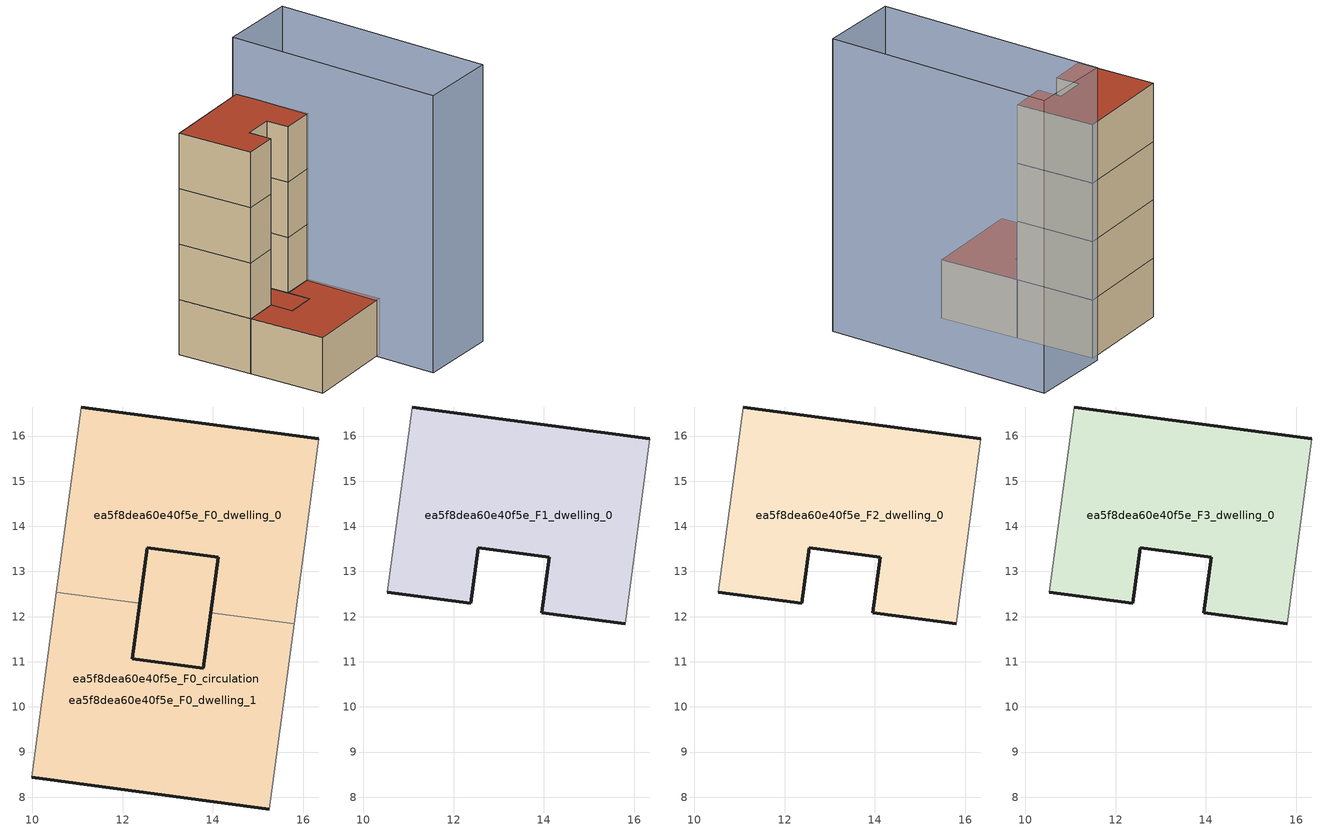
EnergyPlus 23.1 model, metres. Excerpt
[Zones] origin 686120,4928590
ea5f8dea60e40f5e_F0_dwelling_0
 floor ground (EU_floor_Construction): 14.12,13.32 13.95,12.09 13.79,10.85 12.21,11.07 12.37,12.3 12.54,13.53 z0; 16.34,15.94 15.8,11.84 13.95,12.09 14.12,13.32 12.54,13.53 12.37,12.3 10.53,12.54 11.08,16.64 z0
 wall outside (EU_wall_Construction): 16.34,15.94 11.08,16.64 / 12.37,12.3 12.54,13.53 14.12,13.32 13.95,12.09 z0:3
 wall adiabatic (EU_wall_Construction): 11.08,16.64 10.53,12.54 / 15.8,11.84 16.34,15.94 z0:3
 wall to ea5f8dea60e40f5e_F0_dwelling_1 (EU_wall_Construction): 10.53,12.54 12.37,12.3 / 13.95,12.09 15.8,11.84 z0:3
 roof outside (EU_floor_Construction): 13.79,10.85 13.95,12.09 14.12,13.32 12.54,13.53 12.37,12.3 12.21,11.07 z3
ea5f8dea60e40f5e_F0_dwelling_1
 floor ground (EU_floor_Construction): 15.8,11.84 15.25,7.74 9.98,8.44 10.53,12.54 12.37,12.3 12.21,11.07 13.79,10.85 13.95,12.09 z0; 14.12,13.32 13.95,12.09 13.79,10.85 12.21,11.07 12.37,12.3 12.54,13.53 z0
 wall outside (EU_wall_Construction): 13.95,12.09 13.79,10.85 12.21,11.07 12.37,12.3 / 9.98,8.44 15.25,7.74 z0:3
 wall adiabatic (EU_wall_Construction): 15.25,7.74 15.8,11.84 / 10.53,12.54 9.98,8.44 z0:3
 roof outside (EU_roof_Construction): 13.79,10.85 13.95,12.09 14.12,13.32 12.54,13.53 12.37,12.3 12.21,11.07 z3; 15.25,7.74 15.8,11.84 13.95,12.09 13.79,10.85 12.21,11.07 12.37,12.3 10.53,12.54 9.98,8.44 z3
ea5f8dea60e40f5e_F0_circulation
 floor ground (EU_floor_Construction): 14.12,13.32 13.95,12.09 13.79,10.85 12.21,11.07 12.37,12.3 12.54,13.53 z0; 16.34,15.94 15.8,11.84 13.95,12.09 14.12,13.32 12.54,13.53 12.37,12.3 10.53,12.54 11.08,16.64 z0; 15.8,11.84 15.25,7.74 9.98,8.44 10.53,12.54 12.37,12.3 12.21,11.07 13.79,10.85 13.95,12.09 z0
 wall outside (EU_wall_Construction): 12.21,11.07 13.79,10.85 14.12,13.32 12.54,13.53 12.21,11.07 z0:3
 roof outside (EU_roof_Construction): 15.8,11.84 16.34,15.94 11.08,16.64 10.53,12.54 12.37,12.3 12.54,13.53 14.12,13.32 13.95,12.09 z3; 13.79,10.85 13.95,12.09 14.12,13.32 12.54,13.53 12.37,12.3 12.21,11.07 z3; 15.25,7.74 15.8,11.84 13.95,12.09 13.79,10.85 12.21,11.07 12.37,12.3 10.53,12.54 9.98,8.44 z3
ea5f8dea60e40f5e_F1_dwelling_0
 floor to ea5f8dea60e40f5e_F0_dwelling_0 (EU_floor_Construction): 16.34,15.94 15.8,11.84 13.95,12.09 14.12,13.32 12.54,13.53 12.37,12.3 10.53,12.54 11.08,16.64 z3
 wall outside (EU_wall_Construction): 16.34,15.94 11.08,16.64 / 10.53,12.54 12.37,12.3 12.54,13.53 14.12,13.32 13.95,12.09 15.8,11.84 z3:6
 wall adiabatic (EU_wall_Construction): 11.08,16.64 10.53,12.54 / 15.8,11.84 16.34,15.94 z3:6
ea5f8dea60e40f5e_F2_dwelling_0
 floor to ea5f8dea60e40f5e_F1_dwelling_0 (EU_floor_Construction): 16.34,15.94 15.8,11.84 13.95,12.09 14.12,13.32 12.54,13.53 12.37,12.3 10.53,12.54 11.08,16.64 z6
 wall outside (EU_wall_Construction): 16.34,15.94 11.08,16.64 / 10.53,12.54 12.37,12.3 12.54,13.53 14.12,13.32 13.95,12.09 15.8,11.84 z6:9
 wall adiabatic (EU_wall_Construction): 11.08,16.64 10.53,12.54 / 15.8,11.84 16.34,15.94 z6:9
ea5f8dea60e40f5e_F3_dwelling_0
 floor to ea5f8dea60e40f5e_F2_dwelling_0 (EU_floor_Construction): 16.34,15.94 15.8,11.84 13.95,12.09 14.12,13.32 12.54,13.53 12.37,12.3 10.53,12.54 11.08,16.64 z9
 wall outside (EU_wall_Construction): 16.34,15.94 11.08,16.64 / 10.53,12.54 12.37,12.3 12.54,13.53 14.12,13.32 13.95,12.09 15.8,11.84 z9:12
 wall adiabatic (EU_wall_Construction): 11.08,16.64 10.53,12.54 / 15.8,11.84 16.34,15.94 z9:12
 roof outside (EU_roof_Construction): 15.8,11.84 16.34,15.94 11.08,16.64 10.53,12.54 12.37,12.3 12.54,13.53 14.12,13.32 13.95,12.09 z12
shading: 20.68,15.43 18.6,3.72 / 18.6,3.72 14.34,4.47 / 14.34,4.47 16.42,16.18 / 16.42,16.18 20.68,15.43 z0:15
[Building]
EU S2 Campaign: North Axis=0; Terrain=City; Solar Distribution=FullExterior
[Site:Location]
Bologna: Latitude=44.5; Longitude=11.25; Time Zone=1; Elevation=37
[SizingPeriod:WeatherFileDays]
AnnualSizingPeriod: Begin Month=1; Begin Day of Month=1; End Month=12; End Day of Month=31; Day of Week for Start Day=Monday; Use Weather File Daylight Saving Period=No; Use Weather File Rain and Snow Indicators=No
[MATERIAL]
EU_InternalMass_Material: Roughness=MediumRough; Thickness=0.1; Conductivity=1; Density=1800; Specific Heat=900; Thermal Absorptance=0.9; Solar Absorptance=0.7; Visible Absorptance=0.7
[MATERIAL:NOMASS] Roughness=MediumRough; Thermal Absorptance=0.9; Solar Absorptance=0.7; Visible Absorptance=0.7
Name | Thermal Resistance
EU_wall_NoMass | 0.937881
EU_roof_NoMass | 0.548572
EU_floor_NoMass | 0.71348
[CONSTRUCTION]
EU_wall_Construction: EU_wall_NoMass
EU_roof_Construction: EU_roof_NoMass
EU_floor_Construction: EU_floor_NoMass
EU_InternalMass_Construction: EU_InternalMass_Material
[ZONE] Type=1; Multiplier=1; Ceiling Height=autocalculate; Floor Area=autocalculate; Part of Total Floor Area=Yes
Name | Volume
ea5f8dea60e40f5e_F0_dwelling_0 | 71.8733
ea5f8dea60e40f5e_F1_dwelling_0; ea5f8dea60e40f5e_F2_dwelling_0; ea5f8dea60e40f5e_F3_dwelling_0 | 60.0044
ea5f8dea60e40f5e_F0_dwelling_1 | 71.874
ea5f8dea60e40f5e_F0_circulation | 131.877
[INTERNALMASS] Construction=EU_InternalMass_Construction
Name | Zone or ZoneList | Surface Area
ea5f8dea60e40f5e_F0_dwelling_0_EU_InternalMass | ea5f8dea60e40f5e_F0_dwelling_0 | 20.0014
ea5f8dea60e40f5e_F0_dwelling_1_EU_InternalMass | ea5f8dea60e40f5e_F0_dwelling_1 | 20.0014
ea5f8dea60e40f5e_F1_dwelling_0_EU_InternalMass | ea5f8dea60e40f5e_F1_dwelling_0 | 43.9592
ea5f8dea60e40f5e_F2_dwelling_0_EU_InternalMass | ea5f8dea60e40f5e_F2_dwelling_0 | 43.9592
ea5f8dea60e40f5e_F3_dwelling_0_EU_InternalMass | ea5f8dea60e40f5e_F3_dwelling_0 | 43.9592
[OTHEREQUIPMENT] Fuel Type=Electricity; Design Level Calculation Method=Watts/Area; Power per Zone Floor Area=1; Fraction Latent=0; Fraction Radiant=0; Fraction Lost=0; Carbon Dioxide Generation Rate=0; EndUse Subcategory=EU_Step8_InternalGains
Name | Zone or ZoneList or Space or SpaceList | Schedule
EU_Step8_InternalGain_ea5f8dea60e40f5e_F0_dwelling_0_f000 | ea5f8dea60e40f5e_F0_dwelling_0 | EU_Step8_GainSchedule_ea5f8dea60e40f5e_F0_dwelling_0_f000
EU_Step8_InternalGain_ea5f8dea60e40f5e_F0_dwelling_1_f000 | ea5f8dea60e40f5e_F0_dwelling_1 | EU_Step8_GainSchedule_ea5f8dea60e40f5e_F0_dwelling_1_f000
EU_Step8_InternalGain_ea5f8dea60e40f5e_F1_dwelling_0_f000 | ea5f8dea60e40f5e_F1_dwelling_0 | EU_Step8_GainSchedule_ea5f8dea60e40f5e_F1_dwelling_0_f000
EU_Step8_InternalGain_ea5f8dea60e40f5e_F2_dwelling_0_f000 | ea5f8dea60e40f5e_F2_dwelling_0 | EU_Step8_GainSchedule_ea5f8dea60e40f5e_F2_dwelling_0_f000
EU_Step8_InternalGain_ea5f8dea60e40f5e_F3_dwelling_0_f000 | ea5f8dea60e40f5e_F3_dwelling_0 | EU_Step8_GainSchedule_ea5f8dea60e40f5e_F3_dwelling_0_f000
[ZONEINFILTRATION:DESIGNFLOWRATE]
EU_Circulation_Infiltration_ea5f8dea60e40f5e_F0_circulation: Zone or ZoneList or Space or SpaceList=ea5f8dea60e40f5e_F0_circulation; Schedule=EU_AlwaysOn; Design Flow Rate Calculation Method=Flow/Area; Flow Rate per Floor Area=0.0005; Constant Term Coefficient=1; Temperature Term Coefficient=0; Velocity Term Coefficient=0; Velocity Squared Term Coefficient=0
[ZONEVENTILATION:DESIGNFLOWRATE] Schedule=EU_AlwaysOn; Design Flow Rate Calculation Method=AirChanges/Hour; Air Changes per Hour=0.687892; Ventilation Type=Natural; Fan Pressure Rise=0; Fan Total Efficiency=1; Constant Term Coefficient=1; Temperature Term Coefficient=0; Velocity Term Coefficient=0; Velocity Squared Term Coefficient=0; Minimum Indoor Temperature=-100; Maximum Indoor Temperature=100; Delta Temperature=-100; Minimum Outdoor Temperature=-100; Maximum Outdoor Temperature=100; Maximum Wind Speed=40
Name | Zone or ZoneList or Space or SpaceList
EU_ConstantAir_ea5f8dea60e40f5e_F0_dwelling_0 | ea5f8dea60e40f5e_F0_dwelling_0
EU_ConstantAir_ea5f8dea60e40f5e_F0_dwelling_1 | ea5f8dea60e40f5e_F0_dwelling_1
EU_ConstantAir_ea5f8dea60e40f5e_F1_dwelling_0 | ea5f8dea60e40f5e_F1_dwelling_0
EU_ConstantAir_ea5f8dea60e40f5e_F2_dwelling_0 | ea5f8dea60e40f5e_F2_dwelling_0
EU_ConstantAir_ea5f8dea60e40f5e_F3_dwelling_0 | ea5f8dea60e40f5e_F3_dwelling_0
[HVACTEMPLATE:THERMOSTAT] Constant Heating Setpoint=20; Constant Cooling Setpoint=50
EU_HeatOnly_ea5f8dea60e40f5e_F0_dwelling_0; EU_HeatOnly_ea5f8dea60e40f5e_F0_dwelling_1; EU_HeatOnly_ea5f8dea60e40f5e_F1_dwelling_0; EU_HeatOnly_ea5f8dea60e40f5e_F2_dwelling_0; EU_HeatOnly_ea5f8dea60e40f5e_F3_dwelling_0
[HVACTEMPLATE:ZONE:IDEALLOADSAIRSYSTEM] System Availability Schedule=EU_AlwaysOn; Maximum Heating Supply Air Temperature=50; Minimum Cooling Supply Air Temperature=13; Maximum Heating Supply Air Humidity Ratio=0.0156; Minimum Cooling Supply Air Humidity Ratio=0.0077; Heating Limit=NoLimit; Cooling Limit=NoLimit; Heating Availability Schedule=EU_AlwaysOn; Cooling Availability Schedule=EU_CoolingOff; Dehumidification Control Type=ConstantSensibleHeatRatio; Cooling Sensible Heat Ratio=0.7; Dehumidification Setpoint=60; Humidification Control Type=None; Humidification Setpoint=30; Outdoor Air Method=None; Outdoor Air Flow Rate per Person=0.00944; Outdoor Air Flow Rate per Zone Floor Area=0; Outdoor Air Flow Rate per Zone=0; Demand Controlled Ventilation Type=None; Outdoor Air Economizer Type=NoEconomizer; Heat Recovery Type=None; Sensible Heat Recovery Effectiveness=0.7; Latent Heat Recovery Effectiveness=0.65
Name | Template Thermostat
ea5f8dea60e40f5e_F0_dwelling_0 | EU_HeatOnly_ea5f8dea60e40f5e_F0_dwelling_0
ea5f8dea60e40f5e_F0_dwelling_1 | EU_HeatOnly_ea5f8dea60e40f5e_F0_dwelling_1
ea5f8dea60e40f5e_F1_dwelling_0 | EU_HeatOnly_ea5f8dea60e40f5e_F1_dwelling_0
ea5f8dea60e40f5e_F2_dwelling_0 | EU_HeatOnly_ea5f8dea60e40f5e_F2_dwelling_0
ea5f8dea60e40f5e_F3_dwelling_0 | EU_HeatOnly_ea5f8dea60e40f5e_F3_dwelling_0
[SIZING:ZONE] Zone Cooling Design Supply Air Temperature Input Method=SupplyAirTemperature; Zone Cooling Design Supply Air Temperature=13; Zone Heating Design Supply Air Temperature Input Method=SupplyAirTemperature; Zone Heating Design Supply Air Temperature=50; Zone Cooling Design Supply Air Humidity Ratio=0.008; Zone Heating Design Supply Air Humidity Ratio=0.008; Cooling Design Air Flow Method=DesignDay; Cooling Design Air Flow Rate=0; Cooling Minimum Air Flow per Zone Floor Area=0.000762; Cooling Minimum Air Flow=0; Cooling Minimum Air Flow Fraction=0.2; Heating Design Air Flow Method=DesignDay; Heating Design Air Flow Rate=0; Heating Maximum Air Flow per Zone Floor Area=0.002032; Heating Maximum Air Flow=0.141576; Heating Maximum Air Flow Fraction=0.3; Account for Dedicated Outdoor Air System=No; Dedicated Outdoor Air System Control Strategy=NeutralSupplyAir; Dedicated Outdoor Air Low Setpoint Temperature for Design=autosize; Dedicated Outdoor Air High Setpoint Temperature for Design=autosize; Zone Load Sizing Method=Sensible Load Only No Latent Load; Zone Latent Cooling Design Supply Air Humidity Ratio Input Method=HumidityRatioDifference; Zone Cooling Design Supply Air Humidity Ratio Difference=0.005; Zone Latent Heating Design Supply Air Humidity Ratio Input Method=HumidityRatioDifference; Zone Humidification Design Supply Air Humidity Ratio Difference=0.005
ea5f8dea60e40f5e_F0_dwelling_0; ea5f8dea60e40f5e_F0_dwelling_1; ea5f8dea60e40f5e_F1_dwelling_0; ea5f8dea60e40f5e_F2_dwelling_0; ea5f8dea60e40f5e_F3_dwelling_0
[SCHEDULE:CONSTANT]
Name | Hourly Value
EU_AlwaysOn | 1
EU_CoolingOff | 0
[SCHEDULE:FILE] Column Number=1; Rows to Skip at Top=0; Number of Hours of Data=8760; Column Separator=Comma; Interpolate to Timestep=No; Minutes per Item=60; Adjust Schedule for Daylight Savings=Yes
Name | File
EU_Step8_GainSchedule_ea5f8dea60e40f5e_F0_dwelling_0_f000 | ../../schedules/ea5f8dea60e40f5e/ea5f8dea60e40f5e_F0_dwelling_0_f000_gain.csv
EU_Step8_GainSchedule_ea5f8dea60e40f5e_F0_dwelling_1_f000 | ../../schedules/ea5f8dea60e40f5e/ea5f8dea60e40f5e_F0_dwelling_1_f000_gain.csv
EU_Step8_GainSchedule_ea5f8dea60e40f5e_F1_dwelling_0_f000 | ../../schedules/ea5f8dea60e40f5e/ea5f8dea60e40f5e_F1_dwelling_0_f000_gain.csv
EU_Step8_GainSchedule_ea5f8dea60e40f5e_F2_dwelling_0_f000 | ../../schedules/ea5f8dea60e40f5e/ea5f8dea60e40f5e_F2_dwelling_0_f000_gain.csv
EU_Step8_GainSchedule_ea5f8dea60e40f5e_F3_dwelling_0_f000 | ../../schedules/ea5f8dea60e40f5e/ea5f8dea60e40f5e_F3_dwelling_0_f000_gain.csv
